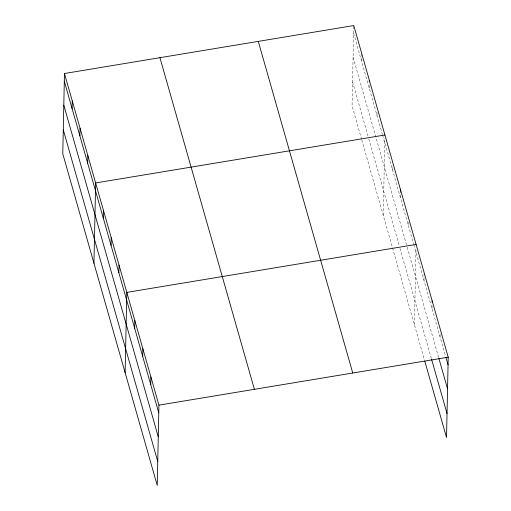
<?xml version="1.0" encoding="UTF-8"?>
<svg xmlns="http://www.w3.org/2000/svg" width="511" height="511" viewBox="0 0 511 511"><rect width="100%" height="100%" fill="white"/><g stroke="black" fill="none" stroke-linecap="round" stroke-linejoin="round"><path stroke-width="0.38" stroke-dasharray="2.56 1.92" d="M353.74 26.323L352.073 105.854L361.596 139.299M361.386 60.611L361.533 53.681M369.178 87.975L369.242 84.89M376.971 115.333L377.054 111.481M383.244 215.297L384.847 138.845M392.557 170.054L392.659 165.43M400.349 197.412L400.483 191.255M408.148 224.776L408.212 221.691M414.421 324.74L416.005 249.055M423.97 280.322L424.111 273.391M431.999 308.516L432.076 304.665M440.028 336.704L440.092 333.619M353.593 33.253L382.381 134.336M382.598 135.096L413.559 243.773M413.776 244.533L445.669 356.512M353.088 57.213L406.992 246.455M407.21 247.215L438.655 357.617M352.571 81.894L368.163 136.616M368.808 138.896L399.334 246.059M399.985 248.34L431.412 358.684M361.814 140.059L424.615 360.549"/><path stroke-width="0.77" d="M64.463 73.507L62.783 153.811L157.247 485.45L158.927 405.146L64.463 73.507L353.753 25.55L448.217 357.189L446.537 437.493L424.833 361.309M72.096 108.568L72.255 100.865M79.888 135.926L80.048 128.223M87.681 163.29L87.841 155.587M93.954 263.254L95.64 182.944L384.93 134.993M103.267 218.012L103.433 210.308M111.059 245.369L111.226 237.666M118.859 272.727L119.018 265.024M125.131 372.691L126.811 292.388L416.101 244.43M134.68 328.279L134.84 320.576M142.71 356.467L142.869 348.764M150.739 384.655L150.898 376.952M369.306 81.811L369.338 80.272M400.483 191.255L400.515 189.709M432.127 302.352L432.159 300.813M158.927 405.146L448.217 357.189M445.886 357.272L448.058 364.892M438.872 358.377L447.553 388.852M431.629 359.444L447.036 413.54M258.285 41.378L352.75 373.017M159.93 57.679L254.395 389.318M64.303 81.211L158.768 412.85M63.798 105.164L158.263 436.809M63.281 129.851L157.746 461.49"/></g></svg>
